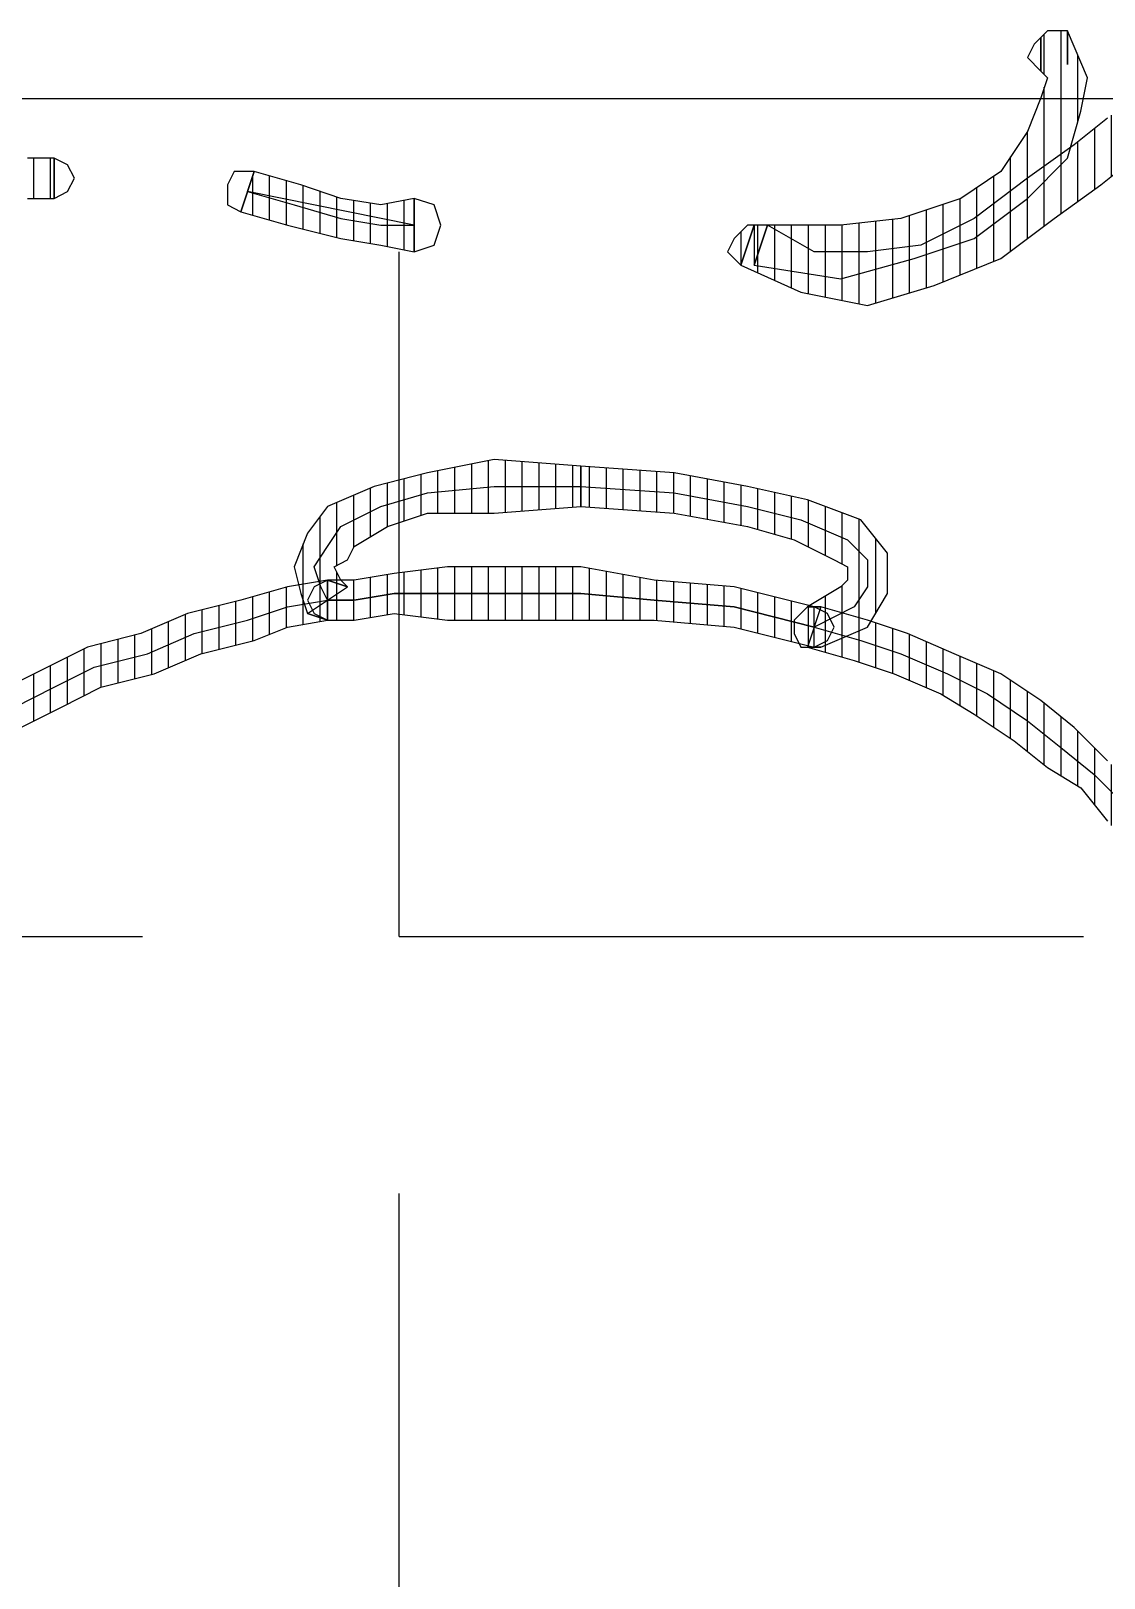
# Model space of a CAD drawing. Header units: millimetres. Extents: x 11489 to 12006, y 36725 to 37730.
# Drawn here: x 11671.33 to 11679.3, y 36945.81 to 36957.28 of the extents above; entities that cross this region are included whole.
import ezdxf

# ---------------------------------------------------------------- set-up
doc = ezdxf.new("R2010")
doc.units = ezdxf.units.MM
doc.layers.add('OC-Mutfak_Ekipman', color=252, linetype='Continuous')
pattern_1 = [(360, (-19413.11011, 29189.02214), (1e-16, 0.125), [25])]

# ---------------------------------------------------------------- blocks, each defined once
blk = doc.blocks.new('A$C0b4f8896')
at = {"ltscale": 30}
h = blk.add_hatch(dxfattribs=at)
h.set_pattern_fill('DC_LINES', color=256, scale=0.1, style=0)
h.set_pattern_definition(pattern_1)
edge = h.paths.add_edge_path(flags=0)
edge.add_line((42.173, 53.631), (42.173, 53.829))
edge.add_line((42.173, 53.829), (42.223, 54.027))
edge.add_line((42.223, 54.027), (42.322, 54.274))
edge.add_line((42.322, 54.274), (42.471, 54.621))
edge.add_line((42.471, 54.621), (42.62, 54.967))
edge.add_line((42.62, 54.967), (42.77, 55.264))
edge.add_line((42.77, 55.264), (42.869, 55.66))
edge.add_line((42.869, 55.66), (42.919, 55.957))
edge.add_line((42.919, 55.957), (42.62, 55.957))
edge.add_line((42.62, 55.957), (42.571, 55.66))
edge.add_line((42.571, 55.66), (42.471, 55.363))
edge.add_line((42.471, 55.363), (42.322, 55.066))
edge.add_line((42.322, 55.066), (42.173, 54.72))
edge.add_line((42.173, 54.72), (42.024, 54.373))
edge.add_line((42.024, 54.373), (41.925, 54.126))
edge.add_line((41.925, 54.126), (41.875, 53.829))
edge.add_line((41.875, 53.829), (41.875, 53.631))
h = blk.add_hatch(dxfattribs=at)
h.set_pattern_fill('DC_LINES', color=256, scale=0.1, style=0)
h.set_pattern_definition(pattern_1)
edge = h.paths.add_edge_path(flags=0)
edge.add_line((39.044, 51.603), (38.994, 51.899))
edge.add_line((38.994, 51.899), (38.895, 52.246))
edge.add_line((38.895, 52.246), (38.796, 52.642))
edge.add_line((38.796, 52.642), (38.647, 52.988))
edge.add_line((38.647, 52.988), (38.547, 53.384))
edge.add_line((38.547, 53.384), (38.398, 53.681))
edge.add_line((38.398, 53.681), (38.249, 53.978))
edge.add_line((38.249, 53.978), (38.15, 54.274))
edge.add_line((38.15, 54.274), (37.852, 54.076))
edge.add_line((37.852, 54.076), (37.951, 53.879))
edge.add_line((37.951, 53.879), (38.1, 53.582))
edge.add_line((38.1, 53.582), (38.249, 53.285))
edge.add_line((38.249, 53.285), (38.349, 52.889))
edge.add_line((38.349, 52.889), (38.497, 52.543))
edge.add_line((38.497, 52.543), (38.597, 52.147))
edge.add_line((38.597, 52.147), (38.696, 51.899))
edge.add_line((38.696, 51.899), (38.746, 51.603))
h = blk.add_hatch(dxfattribs=at)
h.set_pattern_fill('DC_LINES', color=256, scale=0.1, style=0)
h.set_pattern_definition(pattern_1)
edge = h.paths.add_edge_path(flags=0)
edge.add_line((41.875, 50.96), (41.826, 51.207))
edge.add_line((41.826, 51.207), (41.875, 51.504))
edge.add_line((41.875, 51.504), (41.975, 51.801))
edge.add_line((41.975, 51.801), (42.074, 52.147))
edge.add_line((42.074, 52.147), (41.776, 52.246))
edge.add_line((41.776, 52.246), (41.677, 51.899))
edge.add_line((41.677, 51.899), (41.577, 51.504))
edge.add_line((41.577, 51.504), (41.528, 51.207))
edge.add_line((41.528, 51.207), (41.478, 50.96))
h = blk.add_hatch(dxfattribs=at)
h.set_pattern_fill('DC_LINES', color=256, scale=0.1, style=0)
h.set_pattern_definition(pattern_1)
h.paths.add_polyline_path([(41.925, 52.196), (41.826, 51.851), (41.726, 51.504), (41.677, 51.207), (41.677, 50.96)], flags=0)
h = blk.add_hatch(dxfattribs=at)
h.set_pattern_fill('DC_LINES', color=256, scale=0.1, style=0)
h.set_pattern_definition(pattern_1)
edge = h.paths.add_edge_path(flags=0)
edge.add_line((39.888, 49.723), (39.938, 50.366))
edge.add_line((39.938, 50.366), (39.839, 50.86))
edge.add_line((39.839, 50.86), (39.739, 51.257))
edge.add_line((39.739, 51.257), (39.59, 51.603))
edge.add_line((39.59, 51.603), (39.392, 51.751))
edge.add_line((39.392, 51.751), (39.143, 51.851))
edge.add_line((39.143, 51.851), (38.945, 51.801))
edge.add_line((38.945, 51.801), (38.796, 51.751))
edge.add_line((38.796, 51.751), (38.994, 51.454))
edge.add_line((38.994, 51.454), (39.044, 51.504))
edge.add_line((39.044, 51.504), (39.143, 51.554))
edge.add_line((39.143, 51.554), (39.193, 51.454))
edge.add_line((39.193, 51.454), (39.292, 51.405))
edge.add_line((39.292, 51.405), (39.441, 51.157))
edge.add_line((39.441, 51.157), (39.541, 50.86))
edge.add_line((39.541, 50.86), (39.541, 50.366))
edge.add_line((39.541, 50.366), (39.59, 49.723))
h = blk.add_hatch(dxfattribs=at)
h.set_pattern_fill('DC_LINES', color=256, scale=0.1, style=0)
h.set_pattern_definition(pattern_1)
edge = h.paths.add_edge_path(flags=0)
edge.add_line((38.796, 51.751), (38.746, 51.603))
edge.add_line((38.746, 51.603), (38.746, 51.405))
edge.add_line((38.746, 51.405), (38.796, 51.108))
edge.add_line((38.796, 51.108), (38.746, 50.712))
edge.add_line((38.746, 50.712), (38.746, 50.267))
edge.add_line((38.746, 50.267), (38.746, 49.723))
edge.add_line((38.746, 49.723), (38.746, 49.179))
edge.add_line((38.746, 49.179), (38.696, 48.585))
edge.add_line((38.696, 48.585), (38.547, 47.991))
edge.add_line((38.547, 47.991), (38.845, 47.991))
edge.add_line((38.845, 47.991), (38.994, 48.585))
edge.add_line((38.994, 48.585), (39.044, 49.179))
edge.add_line((39.044, 49.179), (39.143, 49.723))
edge.add_line((39.143, 49.723), (39.143, 50.267))
edge.add_line((39.143, 50.267), (39.143, 50.712))
edge.add_line((39.143, 50.712), (39.094, 51.108))
edge.add_line((39.094, 51.108), (39.044, 51.405))
edge.add_line((39.044, 51.405), (39.044, 51.603))
edge.add_line((39.044, 51.603), (38.994, 51.454))
edge.add_line((38.994, 51.454), (39.044, 51.603))
edge.add_line((39.044, 51.603), (38.994, 51.702))
edge.add_line((38.994, 51.702), (38.895, 51.751))
edge.add_line((38.895, 51.751), (38.796, 51.702))
edge.add_line((38.796, 51.702), (38.746, 51.603))
h = blk.add_hatch(dxfattribs=at)
h.set_pattern_fill('DC_LINES', color=256, scale=0.1, style=0)
h.set_pattern_definition(pattern_1)
edge = h.paths.add_edge_path(flags=0)
edge.add_line((38.845, 47.941), (38.845, 47.991))
edge.add_line((38.845, 47.991), (38.994, 48.585))
edge.add_line((38.994, 48.585), (39.044, 49.179))
edge.add_line((39.044, 49.179), (39.143, 49.723))
edge.add_line((39.143, 49.723), (39.143, 50.267))
edge.add_line((39.143, 50.267), (39.143, 50.712))
edge.add_line((39.143, 50.712), (39.094, 51.108))
edge.add_line((39.094, 51.108), (39.044, 51.405))
edge.add_line((39.044, 51.405), (39.044, 51.603))
edge.add_line((39.044, 51.603), (38.746, 51.603))
edge.add_line((38.746, 51.603), (38.746, 51.405))
edge.add_line((38.746, 51.405), (38.796, 51.108))
edge.add_line((38.796, 51.108), (38.746, 50.712))
edge.add_line((38.746, 50.712), (38.746, 50.267))
edge.add_line((38.746, 50.267), (38.746, 49.723))
edge.add_line((38.746, 49.723), (38.746, 49.179))
edge.add_line((38.746, 49.179), (38.696, 48.585))
edge.add_line((38.696, 48.585), (38.547, 47.991))
edge.add_line((38.547, 47.991), (38.547, 48.041))
edge.add_line((38.547, 48.041), (38.547, 47.991))
edge.add_line((38.547, 47.991), (38.597, 47.893))
edge.add_line((38.597, 47.893), (38.696, 47.843))
edge.add_line((38.696, 47.843), (38.796, 47.893))
edge.add_line((38.796, 47.893), (38.845, 47.991))
h = blk.add_hatch(dxfattribs=at)
h.set_pattern_fill('DC_LINES', color=256, scale=0.1, style=0)
h.set_pattern_definition(pattern_1)
edge = h.paths.add_edge_path(flags=0)
edge.add_line((38.547, 47.991), (38.547, 47.941))
edge.add_line((38.547, 47.941), (38.696, 47.596))
edge.add_line((38.696, 47.596), (38.945, 47.447))
edge.add_line((38.945, 47.447), (39.243, 47.447))
edge.add_line((39.243, 47.447), (39.491, 47.645))
edge.add_line((39.491, 47.645), (39.64, 48.041))
edge.add_line((39.64, 48.041), (39.739, 48.486))
edge.add_line((39.739, 48.486), (39.839, 49.03))
edge.add_line((39.839, 49.03), (39.888, 49.723))
edge.add_line((39.888, 49.723), (39.59, 49.723))
edge.add_line((39.59, 49.723), (39.541, 49.03))
edge.add_line((39.541, 49.03), (39.441, 48.486))
edge.add_line((39.441, 48.486), (39.342, 48.14))
edge.add_line((39.342, 48.14), (39.193, 47.843))
edge.add_line((39.193, 47.843), (39.143, 47.744))
edge.add_line((39.143, 47.744), (39.044, 47.744))
edge.add_line((39.044, 47.744), (38.994, 47.793))
edge.add_line((38.994, 47.793), (38.845, 48.041))
edge.add_line((38.845, 48.041), (38.845, 47.991))
edge.add_line((38.845, 47.991), (38.845, 48.041))
edge.add_line((38.845, 48.041), (38.746, 48.14))
edge.add_line((38.746, 48.14), (38.647, 48.14))
edge.add_line((38.647, 48.14), (38.547, 48.09))
edge.add_line((38.547, 48.09), (38.547, 47.941))
h = blk.add_hatch(dxfattribs=at)
h.set_pattern_fill('DC_LINES', color=256, scale=0.1, style=0)
h.set_pattern_definition(pattern_1)
edge = h.paths.add_edge_path(flags=0)
edge.add_line((41.677, 48.437), (41.379, 48.535))
edge.add_line((41.379, 48.535), (41.18, 48.09))
edge.add_line((41.18, 48.09), (41.081, 47.596))
edge.add_line((41.081, 47.596), (41.23, 47.101))
edge.add_line((41.23, 47.101), (41.428, 46.605))
edge.add_line((41.428, 46.605), (41.726, 46.21))
edge.add_line((41.726, 46.21), (41.975, 45.863))
edge.add_line((41.975, 45.863), (42.173, 45.616))
edge.add_line((42.173, 45.616), (42.273, 45.468))
edge.add_line((42.273, 45.468), (42.571, 45.666))
edge.add_line((42.571, 45.666), (42.471, 45.814))
edge.add_line((42.471, 45.814), (42.273, 46.062))
edge.add_line((42.273, 46.062), (42.024, 46.408))
edge.add_line((42.024, 46.408), (41.726, 46.804))
edge.add_line((41.726, 46.804), (41.528, 47.199))
edge.add_line((41.528, 47.199), (41.478, 47.596))
edge.add_line((41.478, 47.596), (41.478, 47.991))
edge.add_line((41.478, 47.991), (41.677, 48.338))
edge.add_line((41.677, 48.338), (41.379, 48.437))
edge.add_line((41.379, 48.437), (41.677, 48.338))
edge.add_line((41.677, 48.338), (41.677, 48.486))
edge.add_line((41.677, 48.486), (41.577, 48.585))
edge.add_line((41.577, 48.585), (41.478, 48.634))
edge.add_line((41.478, 48.634), (41.379, 48.535))
h = blk.add_hatch(dxfattribs=at)
h.set_pattern_fill('DC_LINES', color=256, scale=0.1, style=0)
h.set_pattern_definition(pattern_1)
edge = h.paths.add_edge_path(flags=0)
edge.add_line((43.068, 46.309), (42.819, 46.309))
edge.add_line((42.819, 46.309), (42.77, 46.26))
edge.add_line((42.77, 46.26), (42.62, 46.309))
edge.add_line((42.62, 46.309), (42.372, 46.408))
edge.add_line((42.372, 46.408), (42.074, 46.605))
edge.add_line((42.074, 46.605), (41.875, 46.902))
edge.add_line((41.875, 46.902), (41.726, 47.348))
edge.add_line((41.726, 47.348), (41.677, 47.793))
edge.add_line((41.677, 47.793), (41.677, 48.437))
edge.add_line((41.677, 48.437), (41.379, 48.437))
edge.add_line((41.379, 48.437), (41.279, 47.793))
edge.add_line((41.279, 47.793), (41.428, 47.249))
edge.add_line((41.428, 47.249), (41.577, 46.804))
edge.add_line((41.577, 46.804), (41.875, 46.408))
edge.add_line((41.875, 46.408), (42.173, 46.111))
edge.add_line((42.173, 46.111), (42.521, 46.012))
edge.add_line((42.521, 46.012), (42.77, 45.963))
edge.add_line((42.77, 45.963), (43.117, 46.111))
edge.add_line((43.117, 46.111), (42.869, 46.111))
edge.add_line((42.869, 46.111), (43.117, 46.111))
edge.add_line((43.117, 46.111), (43.117, 46.26))
edge.add_line((43.117, 46.26), (43.018, 46.358))
edge.add_line((43.018, 46.358), (42.919, 46.408))
edge.add_line((42.919, 46.408), (42.819, 46.309))
h = blk.add_hatch(dxfattribs=at)
h.set_pattern_fill('DC_LINES', color=256, scale=0.1, style=0)
h.set_pattern_definition(pattern_1)
edge = h.paths.add_edge_path(flags=0)
edge.add_line((37.504, 45.715), (37.454, 45.518))
edge.add_line((37.454, 45.518), (37.703, 45.814))
edge.add_line((37.703, 45.814), (37.951, 46.062))
edge.add_line((37.951, 46.062), (38.15, 46.309))
edge.add_line((38.15, 46.309), (38.349, 46.605))
edge.add_line((38.349, 46.605), (38.497, 46.952))
edge.add_line((38.497, 46.952), (38.647, 47.299))
edge.add_line((38.647, 47.299), (38.746, 47.596))
edge.add_line((38.746, 47.596), (38.845, 47.941))
edge.add_line((38.845, 47.941), (38.547, 48.041))
edge.add_line((38.547, 48.041), (38.448, 47.694))
edge.add_line((38.448, 47.694), (38.349, 47.397))
edge.add_line((38.349, 47.397), (38.2, 47.051))
edge.add_line((38.2, 47.051), (38.05, 46.804))
edge.add_line((38.05, 46.804), (37.852, 46.507))
edge.add_line((37.852, 46.507), (37.653, 46.26))
edge.add_line((37.653, 46.26), (37.504, 46.012))
edge.add_line((37.504, 46.012), (37.256, 45.814))
edge.add_line((37.256, 45.814), (37.206, 45.616))
edge.add_line((37.206, 45.616), (37.256, 45.814))
edge.add_line((37.256, 45.814), (37.156, 45.715))
edge.add_line((37.156, 45.715), (37.206, 45.616))
edge.add_line((37.206, 45.616), (37.305, 45.518))
edge.add_line((37.305, 45.518), (37.454, 45.518))
for p, q in [((38.398, 53.681), (38.249, 53.978)), ((37.951, 53.879), (38.1, 53.582)), ((38.1, 53.928), (38.249, 53.631)), ((41.875, 53.829), (41.875, 53.631)), ((42.173, 53.631), (42.173, 53.829)), ((38.249, 53.631), (38.398, 53.334)), ((38.547, 53.384), (38.398, 53.681)), ((41.875, 53.631), (42.173, 53.631)), ((41.875, 53.631), (41.925, 53.532)), ((42.173, 53.631), (41.875, 53.631)), ((41.875, 53.631), (41.875, 53.631)), ((42.124, 53.532), (42.173, 53.631)), ((42.173, 53.631), (42.173, 53.631)), ((38.1, 53.582), (38.249, 53.285)), ((41.925, 53.532), (42.024, 53.482)), ((42.024, 53.482), (42.124, 53.532)), ((38.647, 52.988), (38.547, 53.384)), ((38.249, 53.285), (38.349, 52.889)), ((38.398, 53.334), (38.497, 52.938)), ((38.497, 52.938), (38.647, 52.592)), ((38.796, 52.642), (38.647, 52.988)), ((38.349, 52.889), (38.497, 52.543)), ((38.647, 52.592), (38.746, 52.196)), ((38.895, 52.246), (38.796, 52.642)), ((38.497, 52.543), (38.597, 52.147)), ((41.826, 52.345), (41.776, 52.246)), ((41.975, 52.345), (41.826, 52.345)), ((42.074, 52.295), (41.975, 52.345)), ((38.994, 51.899), (38.895, 52.246)), ((41.776, 52.246), (41.677, 51.899)), ((41.776, 52.246), (42.074, 52.147)), ((42.074, 52.147), (41.776, 52.246)), ((42.074, 52.147), (42.074, 52.295)), ((38.597, 52.147), (38.696, 51.899)), ((38.746, 52.196), (38.845, 51.899)), ((41.677, 50.96), (41.925, 52.196)), ((41.925, 52.196), (41.826, 51.851)), ((41.925, 52.196), (41.925, 52.196)), ((41.925, 52.196), (41.925, 52.196)), ((41.975, 51.801), (42.074, 52.147)), ((42.074, 52.147), (42.074, 52.147)), ((38.696, 51.899), (38.746, 51.603)), ((38.845, 51.899), (38.895, 51.603)), ((39.044, 51.603), (38.994, 51.899)), ((41.677, 51.899), (41.577, 51.504)), ((38.945, 51.801), (38.796, 51.751)), ((39.143, 51.851), (38.945, 51.801)), ((39.392, 51.751), (39.143, 51.851)), ((41.826, 51.851), (41.726, 51.504)), ((41.875, 51.504), (41.975, 51.801)), ((38.796, 51.751), (38.746, 51.603)), ((38.746, 51.603), (38.796, 51.751)), ((38.796, 51.702), (38.746, 51.603)), ((38.796, 51.751), (38.994, 51.454)), ((38.895, 51.751), (38.796, 51.702)), ((38.796, 51.751), (38.796, 51.751)), ((38.994, 51.702), (38.895, 51.751)), ((38.895, 51.603), (38.994, 51.652)), ((38.994, 51.652), (39.143, 51.702)), ((39.044, 51.603), (38.994, 51.702)), ((39.143, 51.702), (39.292, 51.603)), ((39.59, 51.603), (39.392, 51.751)), ((38.746, 51.603), (38.746, 51.603)), ((38.746, 51.603), (39.044, 51.603)), ((38.746, 51.603), (38.746, 51.405)), ((39.044, 51.603), (38.746, 51.603)), ((38.746, 51.603), (38.746, 51.405)), ((38.895, 51.405), (38.895, 51.603)), ((38.895, 51.603), (38.895, 51.405)), ((39.044, 51.603), (38.994, 51.454)), ((38.994, 51.454), (39.044, 51.603)), ((39.044, 51.603), (39.044, 51.603)), ((39.044, 51.603), (39.044, 51.603)), ((39.044, 51.405), (39.044, 51.603)), ((39.044, 51.405), (39.044, 51.603)), ((39.044, 51.504), (39.143, 51.554)), ((39.143, 51.554), (39.193, 51.454)), ((39.292, 51.603), (39.441, 51.504)), ((39.739, 51.257), (39.59, 51.603)), ((38.994, 51.454), (39.044, 51.504)), ((39.193, 51.454), (39.292, 51.405)), ((39.441, 51.504), (39.59, 51.207)), ((41.577, 51.504), (41.528, 51.207)), ((41.726, 51.504), (41.677, 51.207)), ((41.826, 51.207), (41.875, 51.504)), ((38.746, 51.405), (38.796, 51.108)), ((38.746, 51.405), (38.796, 51.108)), ((38.945, 51.108), (38.895, 51.405)), ((38.895, 51.405), (38.945, 51.108)), ((39.094, 51.108), (39.044, 51.405)), ((39.094, 51.108), (39.044, 51.405)), ((39.292, 51.405), (39.441, 51.157)), ((39.59, 51.207), (39.69, 50.86)), ((39.839, 50.86), (39.739, 51.257)), ((41.528, 51.207), (41.478, 50.96)), ((41.677, 51.207), (41.677, 50.96)), ((41.875, 50.96), (41.826, 51.207)), ((38.796, 51.108), (38.746, 50.712)), ((38.796, 51.108), (38.746, 50.712)), ((38.945, 50.712), (38.945, 51.108)), ((38.945, 51.108), (38.945, 50.712)), ((39.143, 50.712), (39.094, 51.108)), ((39.143, 50.712), (39.094, 51.108)), ((39.441, 51.157), (39.541, 50.86)), ((41.478, 50.96), (41.528, 50.812)), ((41.875, 50.96), (41.478, 50.96)), ((41.478, 50.96), (41.478, 50.96)), ((41.478, 50.96), (41.875, 50.96)), ((41.826, 50.812), (41.875, 50.96)), ((41.875, 50.96), (41.875, 50.96)), ((39.541, 50.86), (39.541, 50.366)), ((39.69, 50.86), (39.739, 50.366)), ((39.938, 50.366), (39.839, 50.86)), ((41.528, 50.812), (41.677, 50.762)), ((41.677, 50.762), (41.826, 50.812)), ((38.746, 50.712), (38.746, 50.267)), ((38.746, 50.712), (38.746, 50.267)), ((38.945, 50.267), (38.945, 50.712)), ((38.945, 50.712), (38.945, 50.267)), ((39.143, 50.267), (39.143, 50.712)), ((39.143, 50.267), (39.143, 50.712)), ((38.746, 50.267), (38.746, 49.723)), ((38.746, 50.267), (38.746, 49.723)), ((38.945, 49.723), (38.945, 50.267)), ((38.945, 50.267), (38.945, 49.723)), ((39.143, 49.723), (39.143, 50.267)), ((39.143, 49.723), (39.143, 50.267)), ((39.541, 50.366), (39.59, 49.723)), ((39.739, 50.366), (39.739, 49.723)), ((39.888, 49.723), (39.938, 50.366)), ((38.746, 49.723), (38.746, 49.179)), ((38.746, 49.723), (38.746, 49.179)), ((38.895, 49.179), (38.945, 49.723)), ((38.945, 49.723), (38.895, 49.179)), ((39.044, 49.179), (39.143, 49.723)), ((39.044, 49.179), (39.143, 49.723)), ((39.59, 49.723), (39.541, 49.03)), ((39.59, 49.723), (39.59, 49.723)), ((39.59, 49.723), (39.888, 49.723)), ((39.888, 49.723), (39.59, 49.723)), ((39.739, 49.723), (39.69, 49.03)), ((39.839, 49.03), (39.888, 49.723)), ((39.888, 49.723), (39.888, 49.723)), ((39.888, 49.723), (39.888, 49.723)), ((38.746, 49.179), (38.696, 48.585)), ((38.746, 49.179), (38.696, 48.585)), ((38.845, 48.585), (38.895, 49.179)), ((38.895, 49.179), (38.845, 48.585)), ((38.994, 48.585), (39.044, 49.179)), ((38.994, 48.585), (39.044, 49.179)), ((39.541, 49.03), (39.441, 48.486)), ((39.69, 49.03), (39.59, 48.486)), ((39.739, 48.486), (39.839, 49.03)), ((38.696, 48.585), (38.547, 47.991)), ((38.696, 48.585), (38.547, 47.991)), ((38.696, 47.991), (38.845, 48.585)), ((38.845, 48.585), (38.696, 47.991)), ((38.845, 47.991), (38.994, 48.585)), ((38.845, 47.991), (38.994, 48.585)), ((41.478, 48.634), (41.379, 48.535)), ((41.577, 48.585), (41.478, 48.634)), ((41.677, 48.486), (41.577, 48.585)), ((39.441, 48.486), (39.342, 48.14)), ((39.59, 48.486), (39.491, 48.09)), ((39.64, 48.041), (39.739, 48.486)), ((41.379, 48.535), (41.18, 48.09)), ((41.379, 48.437), (41.279, 47.793)), ((41.677, 48.437), (41.379, 48.535)), ((41.379, 48.535), (41.677, 48.437)), ((41.677, 48.437), (41.379, 48.437)), ((41.677, 48.338), (41.379, 48.437)), ((41.379, 48.437), (41.677, 48.338)), ((41.677, 48.338), (41.677, 48.486)), ((41.677, 47.793), (41.677, 48.437)), ((41.677, 48.437), (41.677, 48.437)), ((41.478, 47.991), (41.677, 48.338)), ((38.647, 48.14), (38.547, 48.09)), ((38.547, 48.09), (38.547, 47.941)), ((38.746, 48.14), (38.647, 48.14)), ((38.845, 48.041), (38.746, 48.14)), ((39.342, 48.14), (39.193, 47.843)), ((39.491, 48.09), (39.342, 47.744)), ((41.18, 48.09), (41.081, 47.596)), ((38.547, 48.041), (38.448, 47.694)), ((38.845, 47.941), (38.547, 48.041)), ((38.547, 47.991), (38.547, 48.041)), ((38.547, 48.041), (38.547, 47.991)), ((38.547, 47.991), (38.845, 47.991)), ((38.547, 47.991), (38.597, 47.893)), ((38.547, 47.991), (38.547, 47.941)), ((38.547, 47.941), (38.547, 47.991)), ((38.547, 47.991), (38.547, 47.991)), ((38.696, 47.991), (38.597, 47.645)), ((38.845, 47.694), (38.696, 47.991)), ((38.696, 47.991), (38.696, 47.991)), ((38.696, 47.991), (38.696, 47.991)), ((38.796, 47.893), (38.845, 47.991)), ((38.994, 47.793), (38.845, 48.041)), ((38.845, 48.041), (38.845, 47.991)), ((38.845, 47.991), (38.845, 48.041)), ((38.845, 47.941), (38.845, 47.991)), ((38.845, 47.991), (38.845, 47.941)), ((39.491, 47.645), (39.64, 48.041)), ((41.478, 47.596), (41.478, 47.991)), ((38.547, 47.941), (38.696, 47.596)), ((38.597, 47.893), (38.696, 47.843)), ((38.696, 47.843), (38.796, 47.893)), ((38.746, 47.596), (38.845, 47.941)), ((38.845, 47.941), (38.845, 47.941)), ((39.044, 47.744), (38.994, 47.793)), ((39.143, 47.744), (39.044, 47.744)), ((39.193, 47.843), (39.143, 47.744)), ((39.342, 47.744), (39.193, 47.596)), ((41.279, 47.793), (41.428, 47.249)), ((41.726, 47.348), (41.677, 47.793)), ((38.448, 47.694), (38.349, 47.397)), ((38.597, 47.645), (38.497, 47.348)), ((38.994, 47.596), (38.845, 47.694)), ((39.243, 47.447), (39.491, 47.645)), ((38.647, 47.299), (38.746, 47.596)), ((38.696, 47.596), (38.945, 47.447)), ((39.193, 47.596), (38.994, 47.596)), ((41.081, 47.596), (41.23, 47.101)), ((41.528, 47.199), (41.478, 47.596)), ((38.349, 47.397), (38.2, 47.051)), ((38.945, 47.447), (39.243, 47.447)), ((38.497, 47.348), (38.349, 47.002)), ((38.497, 46.952), (38.647, 47.299)), ((41.875, 46.902), (41.726, 47.348)), ((41.428, 47.249), (41.577, 46.804)), ((41.726, 46.804), (41.528, 47.199)), ((38.2, 47.051), (38.05, 46.804)), ((41.23, 47.101), (41.428, 46.605)), ((38.349, 47.002), (38.2, 46.705)), ((38.349, 46.605), (38.497, 46.952)), ((42.074, 46.605), (41.875, 46.902)), ((38.05, 46.804), (37.852, 46.507)), ((38.2, 46.705), (38.001, 46.408)), ((41.577, 46.804), (41.875, 46.408)), ((42.024, 46.408), (41.726, 46.804)), ((38.15, 46.309), (38.349, 46.605)), ((41.428, 46.605), (41.726, 46.21)), ((42.372, 46.408), (42.074, 46.605)), ((37.852, 46.507), (37.653, 46.26)), ((38.001, 46.408), (37.802, 46.16)), ((41.875, 46.408), (42.173, 46.111)), ((42.273, 46.062), (42.024, 46.408)), ((42.62, 46.309), (42.372, 46.408)), ((42.919, 46.408), (42.819, 46.309)), ((43.018, 46.358), (42.919, 46.408)), ((43.117, 46.26), (43.018, 46.358)), ((37.653, 46.26), (37.504, 46.012)), ((37.951, 46.062), (38.15, 46.309)), ((42.77, 46.26), (42.62, 46.309)), ((42.819, 46.309), (42.77, 46.26)), ((43.068, 46.309), (42.819, 46.309)), ((42.819, 46.309), (43.068, 46.309)), ((43.068, 46.309), (43.068, 46.309)), ((43.117, 46.111), (43.117, 46.26)), ((37.802, 46.16), (37.603, 45.913)), ((41.726, 46.21), (41.975, 45.863)), ((37.703, 45.814), (37.951, 46.062)), ((42.173, 46.111), (42.521, 46.012)), ((42.471, 45.814), (42.273, 46.062)), ((42.77, 45.963), (43.117, 46.111)), ((43.117, 46.111), (42.869, 46.111)), ((42.869, 46.111), (43.117, 46.111)), ((37.504, 46.012), (37.256, 45.814)), ((37.603, 45.913), (37.355, 45.666)), ((42.521, 46.012), (42.77, 45.963)), ((41.975, 45.863), (42.173, 45.616))]:
    blk.add_line(p, q, dxfattribs=at)

msp = doc.modelspace()

# ---------------------------------------------------------------- hatches: boundary and pattern name
h = msp.add_hatch()
h.set_pattern_fill('ANGLE', color=256, angle=360)
h.set_pattern_definition([(360, (9355.04, 31327.633), (-1e-14, 6.985), [5.08, -1.905]), (90, (9355.04, 31327.633), (-6.985, -1e-14), [5.08, -1.905])])
h.paths.add_polyline_path([(11651.338, 36956.778), (11681.338, 36956.778), (11681.338, 36861.778), (11651.338, 36861.778)])

# ---------------------------------------------------------------- linework, layer by layer
msp.add_lwpolyline([(11681.338, 36861.778), (11651.338, 36861.778), (11651.338, 36956.778), (11681.338, 36956.778)], close=True)

# ---------------------------------------------------------------- block references
at = {"layer": 'OC-Mutfak_Ekipman', "linetype": 'Continuous', "rotation": 89.99999999999999}
msp.add_blockref('A$C0b4f8896', (11725.136, 36914.163), dxfattribs=at)

doc.saveas('drawing.dxf')
